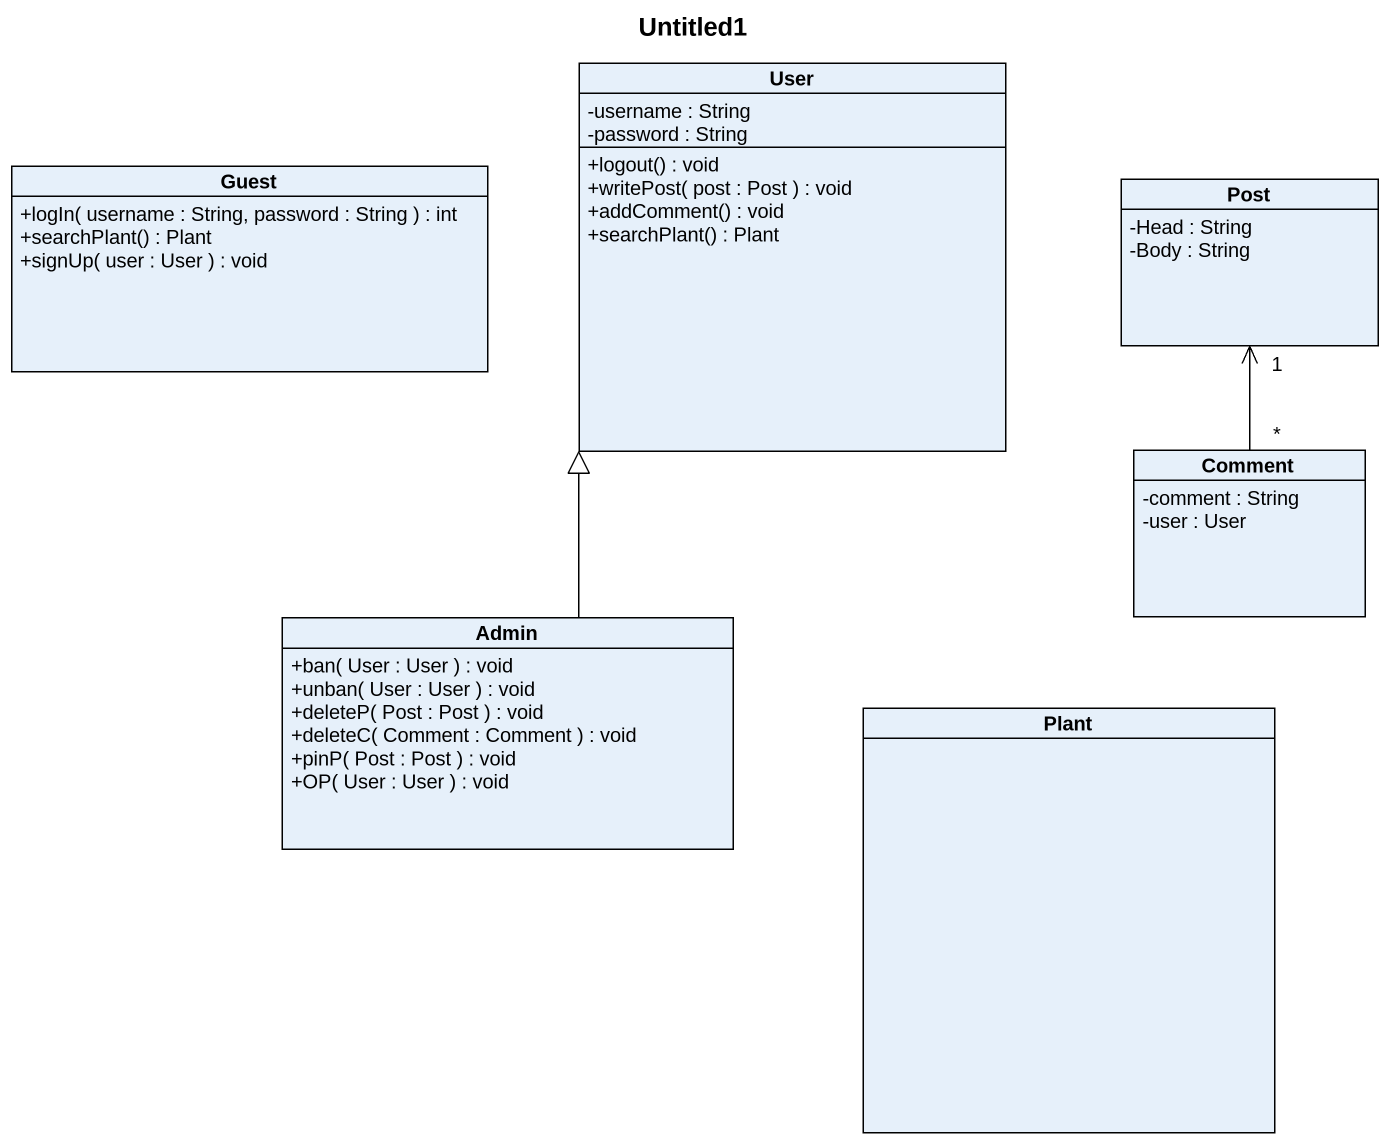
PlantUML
@startuml
title Untitled1
hide circle
hide empty members
skinparam classAttributeIconSize 0
class User {
  -username : String
  -password : String
  +logout() : void
  +writePost( post : Post ) : void
  +addComment() : void
  +searchPlant() : Plant
}
class Guest {
  +logIn( username : String, password : String ) : int
  +searchPlant() : Plant
  +signUp( user : User ) : void
}
class Post {
  -Head : String
  -Body : String
}
class Comment {
  -comment : String
  -user : User
}
class Admin {
  +ban( User : User ) : void
  +unban( User : User ) : void
  +deleteP( Post : Post ) : void
  +deleteC( Comment : Comment ) : void
  +pinP( Post : Post ) : void
  +OP( User : User ) : void
}
class Plant
Comment "*" -up-> "1" Post
Admin -up-|> User
@enduml
